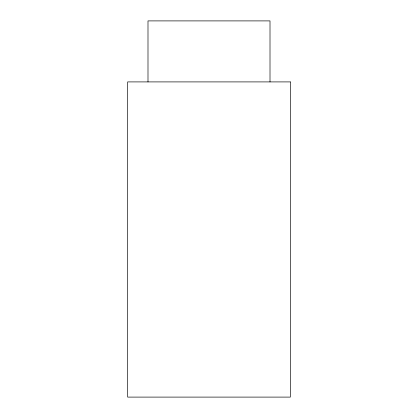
<?xml version="1.0" encoding="UTF-8"?>
<svg xmlns="http://www.w3.org/2000/svg" width="418" height="418" viewBox="0 0 418 418"><rect width="100%" height="100%" fill="white"/><g stroke="black" fill="none" stroke-linecap="round" stroke-linejoin="round"><path stroke-width="0.63" d="M270.007 81.907L270.007 20.9L147.993 20.9L147.993 81.907M290.343 81.907L127.657 81.907L127.657 397.1L290.343 397.1L290.343 81.907"/></g></svg>
